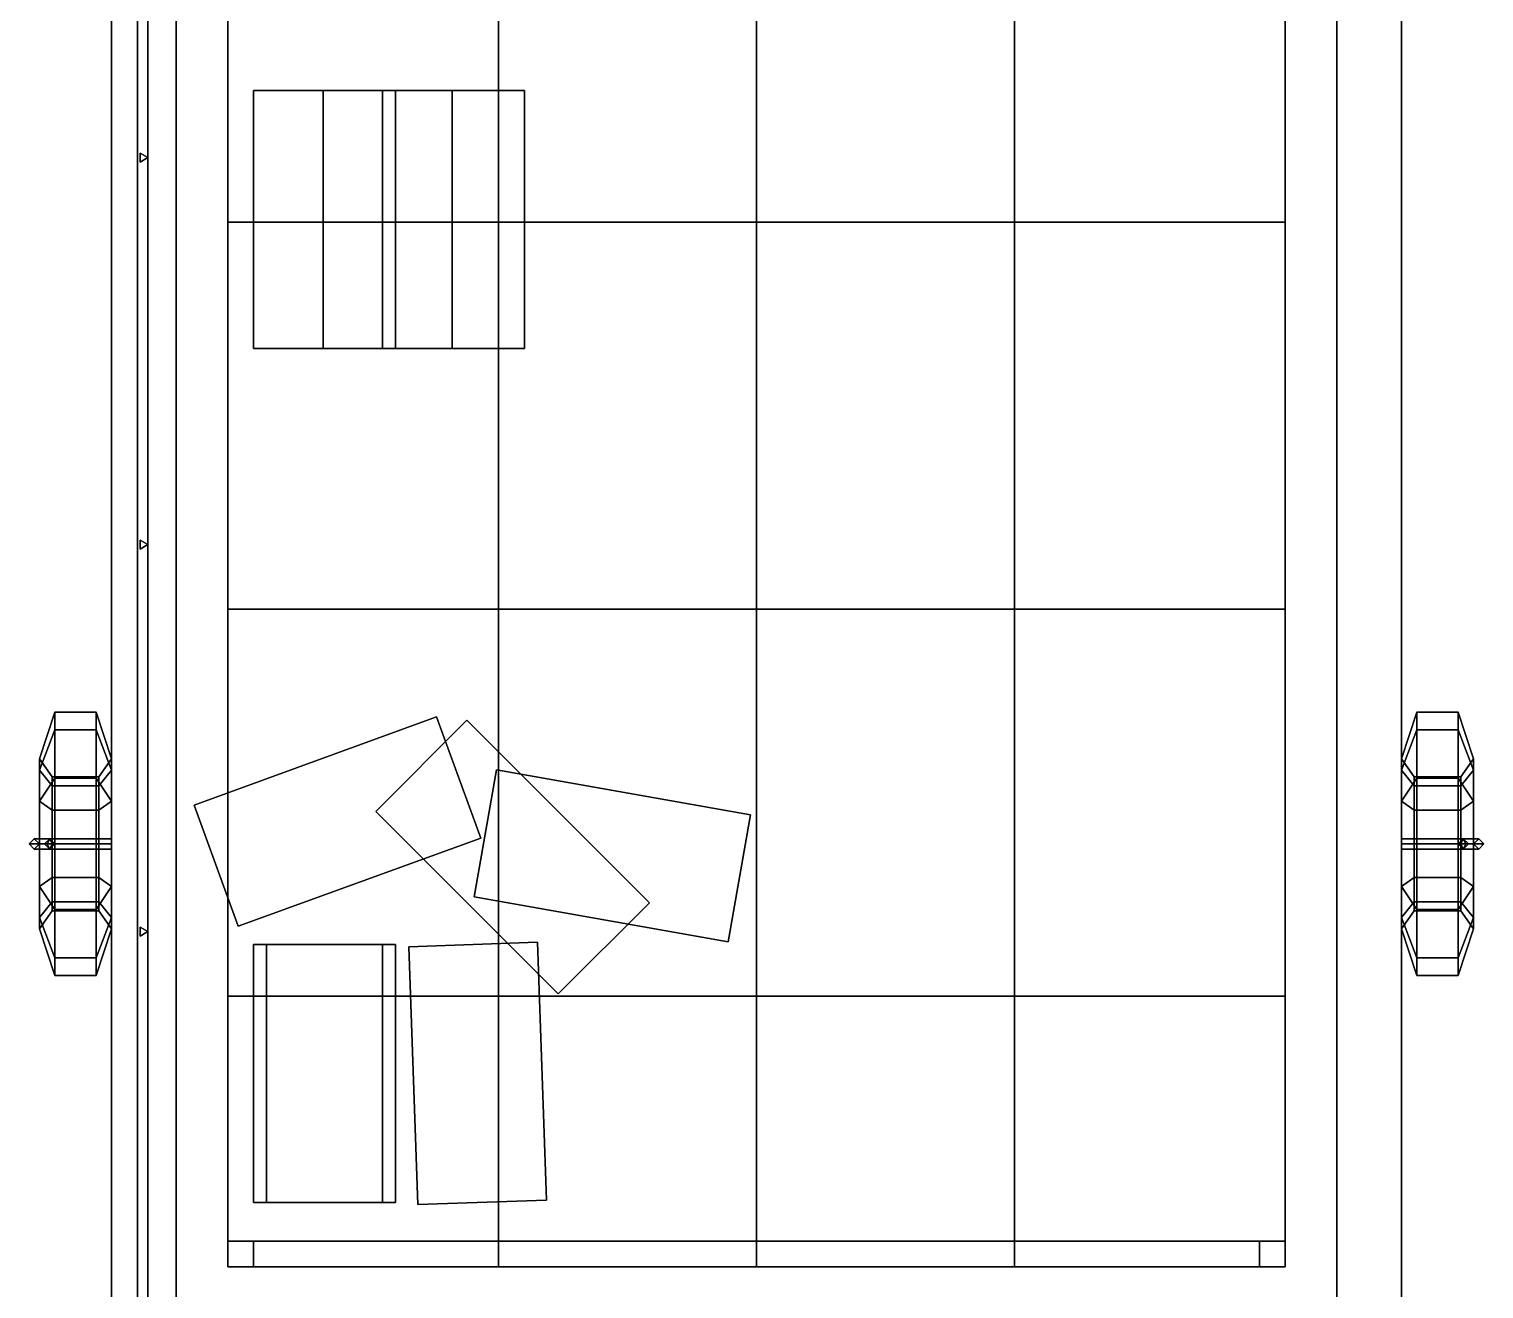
# Model space of a CAD drawing. Header units: millimetres. Extents: x -8.3 to 8.3, y -10.3 to 20.5.
# Drawn here: x -8.32 to -2.68, y -5.13 to -0.25 of the extents above; entities that cross this region are included whole.
import ezdxf

# ---------------------------------------------------------------- set-up
doc = ezdxf.new("R2010")
doc.units = ezdxf.units.MM
doc.layers.add('barge2', color=7, linetype='Continuous')
doc.layers.add('wheels', color=2, linetype='Continuous')

msp = doc.modelspace()

# ---------------------------------------------------------------- linework, layer by layer
at = {"layer": 'barge2'}
for points in [[(-8, 9.75), (-8, -10), (-8, -10, 1), (-8, 10, 1)], [(-8, 10, 1), (-8, -10, 1), (-3, -10, 1), (-3, 10, 1)], [(-3, -10, 1), (-3, -10), (-3, 9.75), (-3, 10, 1)], [(-7.9, 9.77, 2), (-7.9, -9.77, 2), (-7.86, -9.73, 2), (-7.86, 9.73, 2)], [(-7.86, 9.73, 2), (-7.86, -9.73, 2), (-7.9, -9.77, 2), (-7.9, 9.77, 2)], [(-7.75, 9, -1), (-7.75, -9.5, -1), (-8, -10), (-8, 9.75)], [(-3, -10), (-3.25, -9.5, -1), (-3.25, 9, -1), (-3, 9.75)], [(-3.25, 9, -1), (-3.25, -9.5, -1), (-7.75, -9.5, -1), (-7.75, 9, -1)], [(-6.5, -0.05, 3.18), (-6.5, -1, 3.08), (-7.55, -1, 3.15), (-7.55, -0.05, 3.25)], [(-7.55, -0.05, 3.25), (-7.55, -1, 3.15), (-6.5, -1, 3.08), (-6.5, -0.05, 3.18)], [(-5.5, -0.05, 3.15), (-5.5, -1, 3.05), (-6.5, -1, 3.08), (-6.5, -0.05, 3.18)], [(-6.5, -0.05, 3.18), (-6.5, -1, 3.08), (-5.5, -1, 3.05), (-5.5, -0.05, 3.15)], [(-4.5, -0.05, 3.18), (-4.5, -1, 3.08), (-5.5, -1, 3.05), (-5.5, -0.05, 3.15)], [(-5.5, -0.05, 3.15), (-5.5, -1, 3.05), (-4.5, -1, 3.08), (-4.5, -0.05, 3.18)], [(-3.45, -0.05, 3.25), (-3.45, -1, 3.15), (-4.5, -1, 3.08), (-4.5, -0.05, 3.18)], [(-4.5, -0.05, 3.18), (-4.5, -1, 3.08), (-3.45, -1, 3.15), (-3.45, -0.05, 3.25)], [(-7.45, -0.49, 1), (-7.45, -1.49, 1), (-7.45, -1.49, 1.25), (-7.45, -0.49, 1.25)], [(-6.95, -0.49, 1.25), (-6.95, -0.49, 1), (-7.45, -0.49, 1), (-7.45, -0.49, 1.25)], [(-7.45, -0.49, 1.25), (-7.45, -1.49, 1.25), (-6.95, -1.49, 1.25), (-6.95, -0.49, 1.25)], [(-6.68, -0.49, 1.5), (-6.68, -0.49, 1.25), (-7.18, -0.49, 1.25), (-7.18, -0.49, 1.5)], [(-6.68, -0.49, 1.25), (-6.68, -1.49, 1.25), (-7.18, -1.49, 1.25), (-7.18, -0.49, 1.25)], [(-7.18, -0.49, 1.5), (-7.18, -1.49, 1.5), (-6.68, -1.49, 1.5), (-6.68, -0.49, 1.5)], [(-7.18, -0.49, 1.25), (-7.18, -1.49, 1.25), (-7.18, -1.49, 1.5), (-7.18, -0.49, 1.5)], [(-6.95, -1.49, 1.25), (-6.95, -1.49, 1), (-6.95, -0.49, 1), (-6.95, -0.49, 1.25)], [(-6.9, -0.49, 1.25), (-6.9, -1.49, 1.25), (-6.4, -1.49, 1.25), (-6.4, -0.49, 1.25)], [(-6.4, -0.49, 1.25), (-6.4, -0.49, 1), (-6.9, -0.49, 1), (-6.9, -0.49, 1.25)], [(-6.9, -0.49, 1), (-6.9, -1.49, 1), (-6.9, -1.49, 1.25), (-6.9, -0.49, 1.25)], [(-6.68, -1.49, 1.5), (-6.68, -1.49, 1.25), (-6.68, -0.49, 1.25), (-6.68, -0.49, 1.5)], [(-6.4, -1.49, 1.25), (-6.4, -1.49, 1), (-6.4, -0.49, 1), (-6.4, -0.49, 1.25)], [(-7.89, -0.7327, 1), (-7.89, -0.7673, 1), (-7.89, -0.7673, 2), (-7.89, -0.7327, 2)], [(-7.86, -0.75, 1), (-7.89, -0.7327, 1), (-7.89, -0.7327, 2), (-7.86, -0.75, 2)], [(-7.89, -0.7673, 1), (-7.86, -0.75, 1), (-7.86, -0.75, 2), (-7.89, -0.7673, 2)], [(-7.55, -1, 3.15), (-7.55, -2.5, 3.07), (-6.5, -2.5, 3), (-6.5, -1, 3.08)], [(-6.5, -1, 3.08), (-6.5, -2.5, 3), (-7.55, -2.5, 3.07), (-7.55, -1, 3.15)], [(-6.5, -1, 3.08), (-6.5, -2.5, 3), (-5.5, -2.5, 2.97), (-5.5, -1, 3.05)], [(-5.5, -1, 3.05), (-5.5, -2.5, 2.97), (-6.5, -2.5, 3), (-6.5, -1, 3.08)], [(-5.5, -1, 3.05), (-5.5, -2.5, 2.97), (-4.5, -2.5, 3), (-4.5, -1, 3.08)], [(-4.5, -1, 3.08), (-4.5, -2.5, 3), (-5.5, -2.5, 2.97), (-5.5, -1, 3.05)], [(-4.5, -1, 3.08), (-4.5, -2.5, 3), (-3.45, -2.5, 3.07), (-3.45, -1, 3.15)], [(-3.45, -1, 3.15), (-3.45, -2.5, 3.07), (-4.5, -2.5, 3), (-4.5, -1, 3.08)], [(-7.45, -1.49, 1.25), (-7.45, -1.49, 1), (-6.95, -1.49, 1), (-6.95, -1.49, 1.25)], [(-7.18, -1.49, 1.5), (-7.18, -1.49, 1.25), (-6.68, -1.49, 1.25), (-6.68, -1.49, 1.5)], [(-6.9, -1.49, 1.25), (-6.9, -1.49, 1), (-6.4, -1.49, 1), (-6.4, -1.49, 1.25)], [(-7.86, -2.25, 1), (-7.89, -2.2327, 1), (-7.89, -2.2327, 2), (-7.86, -2.25, 2)], [(-7.89, -2.2327, 1), (-7.89, -2.2673, 1), (-7.89, -2.2673, 2), (-7.89, -2.2327, 2)], [(-7.89, -2.2673, 1), (-7.86, -2.25, 1), (-7.86, -2.25, 2), (-7.89, -2.2673, 2)], [(-6.5, -4, 3.08), (-6.5, -2.5, 3), (-7.55, -2.5, 3.07), (-7.55, -4, 3.15)], [(-7.55, -4, 3.15), (-7.55, -2.5, 3.07), (-6.5, -2.5, 3), (-6.5, -4, 3.08)], [(-6.5, -4, 3.08), (-6.5, -2.5, 3), (-5.5, -2.5, 2.97), (-5.5, -4, 3.05)], [(-5.5, -4, 3.05), (-5.5, -2.5, 2.97), (-6.5, -2.5, 3), (-6.5, -4, 3.08)], [(-5.5, -4, 3.05), (-5.5, -2.5, 2.97), (-4.5, -2.5, 3), (-4.5, -4, 3.08)], [(-4.5, -4, 3.08), (-4.5, -2.5, 3), (-5.5, -2.5, 2.97), (-5.5, -4, 3.05)], [(-3.45, -4, 3.15), (-3.45, -2.5, 3.07), (-4.5, -2.5, 3), (-4.5, -4, 3.08)], [(-4.5, -4, 3.08), (-4.5, -2.5, 3), (-3.45, -2.5, 3.07), (-3.45, -4, 3.15)], [(-6.7403, -2.9178, 1.5), (-7.68, -3.2598, 1.5), (-7.509, -3.7297, 1.5), (-6.5693, -3.3877, 1.5)], [(-6.7403, -2.9178, 1), (-7.68, -3.2598, 1), (-7.68, -3.2598, 1.5), (-6.7403, -2.9178, 1.5)], [(-6.6224, -2.9309, 1.75), (-6.6224, -2.9309, 1.5), (-6.976, -3.2844, 1.5), (-6.976, -3.2844, 1.75)], [(-6.6224, -2.9309, 1.5), (-5.9153, -3.638, 1.5), (-6.2689, -3.9915, 1.5), (-6.976, -3.2844, 1.5)], [(-6.976, -3.2844, 1.75), (-6.2689, -3.9915, 1.75), (-5.9153, -3.638, 1.75), (-6.6224, -2.9309, 1.75)], [(-6.5693, -3.3877, 1.5), (-6.5693, -3.3877, 1), (-6.7403, -2.9178, 1), (-6.7403, -2.9178, 1.5)], [(-5.9153, -3.638, 1.75), (-5.9153, -3.638, 1.5), (-6.6224, -2.9309, 1.5), (-6.6224, -2.9309, 1.75)], [(-5.5228, -3.2969, 1.5), (-6.5076, -3.1233, 1.5), (-6.5944, -3.6157, 1.5), (-5.6096, -3.7893, 1.5)], [(-6.5076, -3.1233, 1.5), (-6.5076, -3.1233, 1), (-6.5944, -3.6157, 1), (-6.5944, -3.6157, 1.5)], [(-5.5228, -3.2969, 1), (-6.5076, -3.1233, 1), (-6.5076, -3.1233, 1.5), (-5.5228, -3.2969, 1.5)], [(-7.68, -3.2598, 1.5), (-7.68, -3.2598, 1), (-7.509, -3.7297, 1), (-7.509, -3.7297, 1.5)], [(-6.976, -3.2844, 1.5), (-6.2689, -3.9915, 1.5), (-6.2689, -3.9915, 1.75), (-6.976, -3.2844, 1.75)], [(-5.6096, -3.7893, 1.5), (-5.6096, -3.7893, 1), (-5.5228, -3.2969, 1), (-5.5228, -3.2969, 1.5)], [(-7.509, -3.7297, 1.5), (-7.509, -3.7297, 1), (-6.5693, -3.3877, 1), (-6.5693, -3.3877, 1.5)], [(-6.5944, -3.6157, 1.5), (-6.5944, -3.6157, 1), (-5.6096, -3.7893, 1), (-5.6096, -3.7893, 1.5)], [(-6.2689, -3.9915, 1.75), (-6.2689, -3.9915, 1.5), (-5.9153, -3.638, 1.5), (-5.9153, -3.638, 1.75)], [(-7.89, -3.7327, 1), (-7.89, -3.7673, 1), (-7.89, -3.7673, 2), (-7.89, -3.7327, 2)], [(-7.86, -3.75, 1), (-7.89, -3.7327, 1), (-7.89, -3.7327, 2), (-7.86, -3.75, 2)], [(-7.89, -3.7673, 1), (-7.86, -3.75, 1), (-7.86, -3.75, 2), (-7.89, -3.7673, 2)], [(-6.95, -3.8, 1.5), (-6.95, -4.8, 1.5), (-7.45, -4.8, 1.5), (-7.45, -3.8, 1.5)], [(-7.45, -3.8, 1.75), (-7.45, -4.8, 1.75), (-6.95, -4.8, 1.75), (-6.95, -3.8, 1.75)], [(-6.95, -3.8, 1.75), (-6.95, -3.8, 1.5), (-7.45, -3.8, 1.5), (-7.45, -3.8, 1.75)], [(-7.45, -3.8, 1.5), (-7.45, -4.8, 1.5), (-7.45, -4.8, 1.75), (-7.45, -3.8, 1.75)], [(-7.4, -3.8, 1), (-7.4, -4.8, 1), (-7.4, -4.8, 1.5), (-7.4, -3.8, 1.5)], [(-7.4, -3.8, 1.5), (-7.4, -4.8, 1.5), (-6.9, -4.8, 1.5), (-6.9, -3.8, 1.5)], [(-6.9, -3.8, 1.5), (-6.9, -3.8, 1), (-7.4, -3.8, 1), (-7.4, -3.8, 1.5)], [(-6.95, -4.8, 1.75), (-6.95, -4.8, 1.5), (-6.95, -3.8, 1.5), (-6.95, -3.8, 1.75)], [(-6.9, -4.8, 1.5), (-6.9, -4.8, 1), (-6.9, -3.8, 1), (-6.9, -3.8, 1.5)], [(-6.8483, -3.809, 1.5), (-6.8134, -4.8084, 1.5), (-6.3137, -4.791, 1.5), (-6.3486, -3.7916, 1.5)], [(-6.3486, -3.7916, 1.5), (-6.3486, -3.7916, 1), (-6.8483, -3.809, 1), (-6.8483, -3.809, 1.5)], [(-6.8483, -3.809, 1), (-6.8134, -4.8084, 1), (-6.8134, -4.8084, 1.5), (-6.8483, -3.809, 1.5)], [(-6.3137, -4.791, 1.5), (-6.3137, -4.791, 1), (-6.3486, -3.7916, 1), (-6.3486, -3.7916, 1.5)], [(-7.55, -4.95, 3.25), (-7.55, -4, 3.15), (-6.5, -4, 3.08), (-6.5, -4.95, 3.18)], [(-6.5, -4.95, 3.18), (-6.5, -4, 3.08), (-7.55, -4, 3.15), (-7.55, -4.95, 3.25)], [(-5.5, -4.95, 3.15), (-5.5, -4, 3.05), (-6.5, -4, 3.08), (-6.5, -4.95, 3.18)], [(-6.5, -4.95, 3.18), (-6.5, -4, 3.08), (-5.5, -4, 3.05), (-5.5, -4.95, 3.15)], [(-4.5, -4.95, 3.18), (-4.5, -4, 3.08), (-5.5, -4, 3.05), (-5.5, -4.95, 3.15)], [(-5.5, -4.95, 3.15), (-5.5, -4, 3.05), (-4.5, -4, 3.08), (-4.5, -4.95, 3.18)], [(-4.5, -4.95, 3.18), (-4.5, -4, 3.08), (-3.45, -4, 3.15), (-3.45, -4.95, 3.25)], [(-3.45, -4.95, 3.25), (-3.45, -4, 3.15), (-4.5, -4, 3.08), (-4.5, -4.95, 3.18)], [(-6.8134, -4.8084, 1.5), (-6.8134, -4.8084, 1), (-6.3137, -4.791, 1), (-6.3137, -4.791, 1.5)], [(-7.45, -4.8, 1.75), (-7.45, -4.8, 1.5), (-6.95, -4.8, 1.5), (-6.95, -4.8, 1.75)], [(-7.4, -4.8, 1.5), (-7.4, -4.8, 1), (-6.9, -4.8, 1), (-6.9, -4.8, 1.5)], [(-7.55, -4.95, 1), (-7.55, -5.05, 1), (-7.55, -5.05, 3.25), (-7.55, -4.95, 3.25)], [(-7.45, -4.95, 3.25), (-7.45, -4.95, 1), (-7.55, -4.95, 1), (-7.55, -4.95, 3.25)], [(-7.45, -5.05, 3.25), (-7.45, -4.95, 3.25), (-7.55, -4.95, 3.25), (-7.55, -5.05, 3.25)], [(-7.45, -5.05, 3.25), (-7.45, -5.05, 1), (-7.45, -4.95, 1), (-7.45, -4.95, 3.25)], [(-6.5, -4.95, 3.18), (-6.5, -5.05, 3.18), (-7.45, -5.05, 3.2433), (-7.45, -4.95, 3.2433)], [(-7.45, -4.95, 3.2433), (-7.45, -5.05, 3.2433), (-6.5, -5.05, 3.18), (-6.5, -4.95, 3.18)], [(-6.5, -4.95, 3.18), (-6.5, -5.05, 3.18), (-5.5, -5.05, 3.15), (-5.5, -4.95, 3.15)], [(-5.5, -4.95, 3.15), (-5.5, -5.05, 3.15), (-6.5, -5.05, 3.18), (-6.5, -4.95, 3.18)], [(-5.5, -4.95, 3.15), (-5.5, -5.05, 3.15), (-4.5, -5.05, 3.18), (-4.5, -4.95, 3.18)], [(-4.5, -4.95, 3.18), (-4.5, -5.05, 3.18), (-5.5, -5.05, 3.15), (-5.5, -4.95, 3.15)], [(-3.55, -4.95, 3.2433), (-3.55, -5.05, 3.2433), (-4.5, -5.05, 3.18), (-4.5, -4.95, 3.18)], [(-4.5, -4.95, 3.18), (-4.5, -5.05, 3.18), (-3.55, -5.05, 3.2433), (-3.55, -4.95, 3.2433)], [(-3.55, -4.95, 1), (-3.55, -5.05, 1), (-3.55, -5.05, 3.25), (-3.55, -4.95, 3.25)], [(-3.45, -4.95, 3.25), (-3.45, -4.95, 1), (-3.55, -4.95, 1), (-3.55, -4.95, 3.25)], [(-3.45, -5.05, 3.25), (-3.45, -4.95, 3.25), (-3.55, -4.95, 3.25), (-3.55, -5.05, 3.25)], [(-3.45, -5.05, 3.25), (-3.45, -5.05, 1), (-3.45, -4.95, 1), (-3.45, -4.95, 3.25)], [(-7.55, -5.05, 3.25), (-7.55, -5.05, 1), (-7.45, -5.05, 1), (-7.45, -5.05, 3.25)], [(-3.55, -5.05, 3.25), (-3.55, -5.05, 1), (-3.45, -5.05, 1), (-3.45, -5.05, 3.25)]]:
    msp.add_3dface(points, dxfattribs=at)
at = {"layer": 'wheels'}
for points in [[(-8.22, -2.9683, 0.585), (-8.22, -2.9, 0.33), (-8.28, -3.08, 0.33), (-8.28, -3.1242, 0.495)], [(-8.22, -2.9, 0.33), (-8.22, -2.9683, 0.075), (-8.28, -3.1242, 0.165), (-8.28, -3.08, 0.33)], [(-8.22, -2.9, 0.33), (-8.22, -2.9683, 0.585), (-8.06, -2.9683, 0.585), (-8.06, -2.9, 0.33)], [(-8.22, -2.9683, 0.075), (-8.22, -2.9, 0.33), (-8.06, -2.9, 0.33), (-8.06, -2.9683, 0.075)], [(-8.06, -2.9, 0.33), (-8.06, -2.9683, 0.585), (-8, -3.1242, 0.495), (-8, -3.08, 0.33)], [(-8.06, -2.9683, 0.075), (-8.06, -2.9, 0.33), (-8, -3.08, 0.33), (-8, -3.1242, 0.165)], [(-2.94, -2.9683, 0.585), (-2.94, -2.9, 0.33), (-3, -3.08, 0.33), (-3, -3.1242, 0.495)], [(-2.94, -2.9, 0.33), (-2.94, -2.9683, 0.075), (-3, -3.1242, 0.165), (-3, -3.08, 0.33)], [(-2.78, -2.9683, 0.585), (-2.78, -2.9, 0.33), (-2.94, -2.9, 0.33), (-2.94, -2.9683, 0.585)], [(-2.78, -2.9, 0.33), (-2.78, -2.9683, 0.075), (-2.94, -2.9683, 0.075), (-2.94, -2.9, 0.33)], [(-2.78, -2.9, 0.33), (-2.78, -2.9683, 0.585), (-2.72, -3.1242, 0.495), (-2.72, -3.08, 0.33)], [(-2.78, -2.9683, 0.075), (-2.78, -2.9, 0.33), (-2.72, -3.08, 0.33), (-2.72, -3.1242, 0.165)], [(-8.22, -2.9683, 0.075), (-8.22, -3.155, -0.1117), (-8.28, -3.245, 0.0442), (-8.28, -3.1242, 0.165)], [(-8.22, -3.155, 0.7717), (-8.22, -2.9683, 0.585), (-8.28, -3.1242, 0.495), (-8.28, -3.245, 0.6158)], [(-8.22, -3.155, -0.1117), (-8.22, -2.9683, 0.075), (-8.06, -2.9683, 0.075), (-8.06, -3.155, -0.1117)], [(-8.22, -2.9683, 0.585), (-8.22, -3.155, 0.7717), (-8.06, -3.155, 0.7717), (-8.06, -2.9683, 0.585)], [(-8.06, -3.155, -0.1117), (-8.06, -2.9683, 0.075), (-8, -3.1242, 0.165), (-8, -3.245, 0.0442)], [(-8.06, -2.9683, 0.585), (-8.06, -3.155, 0.7717), (-8, -3.245, 0.6158), (-8, -3.1242, 0.495)], [(-2.94, -2.9683, 0.075), (-2.94, -3.155, -0.1117), (-3, -3.245, 0.0442), (-3, -3.1242, 0.165)], [(-2.94, -3.155, 0.7717), (-2.94, -2.9683, 0.585), (-3, -3.1242, 0.495), (-3, -3.245, 0.6158)], [(-2.78, -2.9683, 0.075), (-2.78, -3.155, -0.1117), (-2.94, -3.155, -0.1117), (-2.94, -2.9683, 0.075)], [(-2.78, -3.155, 0.7717), (-2.78, -2.9683, 0.585), (-2.94, -2.9683, 0.585), (-2.94, -3.155, 0.7717)], [(-2.78, -3.155, -0.1117), (-2.78, -2.9683, 0.075), (-2.72, -3.1242, 0.165), (-2.72, -3.245, 0.0442)], [(-2.78, -2.9683, 0.585), (-2.78, -3.155, 0.7717), (-2.72, -3.245, 0.6158), (-2.72, -3.1242, 0.495)], [(-8.28, -3.1242, 0.495), (-8.28, -3.08, 0.33), (-8.23, -3.15, 0.33), (-8.23, -3.1848, 0.46)], [(-8.28, -3.08, 0.33), (-8.28, -3.1242, 0.165), (-8.23, -3.1848, 0.2), (-8.23, -3.15, 0.33)], [(-8, -3.08, 0.33), (-8, -3.1242, 0.495), (-8.05, -3.1848, 0.46), (-8.05, -3.15, 0.33)], [(-8, -3.1242, 0.165), (-8, -3.08, 0.33), (-8.05, -3.15, 0.33), (-8.05, -3.1848, 0.2)], [(-3, -3.1242, 0.495), (-3, -3.08, 0.33), (-2.95, -3.15, 0.33), (-2.95, -3.1848, 0.46)], [(-3, -3.08, 0.33), (-3, -3.1242, 0.165), (-2.95, -3.1848, 0.2), (-2.95, -3.15, 0.33)], [(-2.72, -3.08, 0.33), (-2.72, -3.1242, 0.495), (-2.77, -3.1848, 0.46), (-2.77, -3.15, 0.33)], [(-2.72, -3.1242, 0.165), (-2.72, -3.08, 0.33), (-2.77, -3.15, 0.33), (-2.77, -3.1848, 0.2)], [(-8.28, -3.1242, 0.165), (-8.28, -3.245, 0.0442), (-8.23, -3.28, 0.1048), (-8.23, -3.1848, 0.2)], [(-8.28, -3.245, 0.6158), (-8.28, -3.1242, 0.495), (-8.23, -3.1848, 0.46), (-8.23, -3.28, 0.5552)], [(-8.22, -3.155, -0.1117), (-8.22, -3.41, -0.18), (-8.28, -3.41), (-8.28, -3.245, 0.0442)], [(-8.22, -3.41, 0.84), (-8.22, -3.155, 0.7717), (-8.28, -3.245, 0.6158), (-8.28, -3.41, 0.66)], [(-8.23, -3.1848, 0.46), (-8.23, -3.15, 0.33), (-8.05, -3.15, 0.33), (-8.05, -3.1848, 0.46)], [(-8.23, -3.15, 0.33), (-8.23, -3.1848, 0.2), (-8.05, -3.1848, 0.2), (-8.05, -3.15, 0.33)], [(-8.22, -3.41, -0.18), (-8.22, -3.155, -0.1117), (-8.06, -3.155, -0.1117), (-8.06, -3.41, -0.18)], [(-8.22, -3.155, 0.7717), (-8.22, -3.41, 0.84), (-8.06, -3.41, 0.84), (-8.06, -3.155, 0.7717)], [(-8.06, -3.41, -0.18), (-8.06, -3.155, -0.1117), (-8, -3.245, 0.0442), (-8, -3.41)], [(-8.06, -3.155, 0.7717), (-8.06, -3.41, 0.84), (-8, -3.41, 0.66), (-8, -3.245, 0.6158)], [(-8, -3.245, 0.0442), (-8, -3.1242, 0.165), (-8.05, -3.1848, 0.2), (-8.05, -3.28, 0.1048)], [(-8, -3.1242, 0.495), (-8, -3.245, 0.6158), (-8.05, -3.28, 0.5552), (-8.05, -3.1848, 0.46)], [(-3, -3.1242, 0.165), (-3, -3.245, 0.0442), (-2.95, -3.28, 0.1048), (-2.95, -3.1848, 0.2)], [(-3, -3.245, 0.6158), (-3, -3.1242, 0.495), (-2.95, -3.1848, 0.46), (-2.95, -3.28, 0.5552)], [(-2.94, -3.155, -0.1117), (-2.94, -3.41, -0.18), (-3, -3.41), (-3, -3.245, 0.0442)], [(-2.94, -3.41, 0.84), (-2.94, -3.155, 0.7717), (-3, -3.245, 0.6158), (-3, -3.41, 0.66)], [(-2.77, -3.15, 0.33), (-2.77, -3.1848, 0.46), (-2.95, -3.1848, 0.46), (-2.95, -3.15, 0.33)], [(-2.77, -3.1848, 0.2), (-2.77, -3.15, 0.33), (-2.95, -3.15, 0.33), (-2.95, -3.1848, 0.2)], [(-2.78, -3.155, -0.1117), (-2.78, -3.41, -0.18), (-2.94, -3.41, -0.18), (-2.94, -3.155, -0.1117)], [(-2.78, -3.41, 0.84), (-2.78, -3.155, 0.7717), (-2.94, -3.155, 0.7717), (-2.94, -3.41, 0.84)], [(-2.78, -3.41, -0.18), (-2.78, -3.155, -0.1117), (-2.72, -3.245, 0.0442), (-2.72, -3.41)], [(-2.78, -3.155, 0.7717), (-2.78, -3.41, 0.84), (-2.72, -3.41, 0.66), (-2.72, -3.245, 0.6158)], [(-2.72, -3.245, 0.0442), (-2.72, -3.1242, 0.165), (-2.77, -3.1848, 0.2), (-2.77, -3.28, 0.1048)], [(-2.72, -3.1242, 0.495), (-2.72, -3.245, 0.6158), (-2.77, -3.28, 0.5552), (-2.77, -3.1848, 0.46)], [(-8.23, -3.1848, 0.2), (-8.23, -3.28, 0.1048), (-8.05, -3.28, 0.1048), (-8.05, -3.1848, 0.2)], [(-8.23, -3.28, 0.5552), (-8.23, -3.1848, 0.46), (-8.05, -3.1848, 0.46), (-8.05, -3.28, 0.5552)], [(-2.77, -3.28, 0.1048), (-2.77, -3.1848, 0.2), (-2.95, -3.1848, 0.2), (-2.95, -3.28, 0.1048)], [(-2.77, -3.1848, 0.46), (-2.77, -3.28, 0.5552), (-2.95, -3.28, 0.5552), (-2.95, -3.1848, 0.46)], [(-8.28, -3.245, 0.0442), (-8.28, -3.41), (-8.23, -3.41, 0.07), (-8.23, -3.28, 0.1048)], [(-8.28, -3.41, 0.66), (-8.28, -3.245, 0.6158), (-8.23, -3.28, 0.5552), (-8.23, -3.41, 0.59)], [(-8, -3.41), (-8, -3.245, 0.0442), (-8.05, -3.28, 0.1048), (-8.05, -3.41, 0.07)], [(-8, -3.245, 0.6158), (-8, -3.41, 0.66), (-8.05, -3.41, 0.59), (-8.05, -3.28, 0.5552)], [(-3, -3.245, 0.0442), (-3, -3.41), (-2.95, -3.41, 0.07), (-2.95, -3.28, 0.1048)], [(-3, -3.41, 0.66), (-3, -3.245, 0.6158), (-2.95, -3.28, 0.5552), (-2.95, -3.41, 0.59)], [(-2.72, -3.41), (-2.72, -3.245, 0.0442), (-2.77, -3.28, 0.1048), (-2.77, -3.41, 0.07)], [(-2.72, -3.245, 0.6158), (-2.72, -3.41, 0.66), (-2.77, -3.41, 0.59), (-2.77, -3.28, 0.5552)], [(-8.23, -3.28, 0.1048), (-8.23, -3.41, 0.07), (-8.05, -3.41, 0.07), (-8.05, -3.28, 0.1048)], [(-8.23, -3.41, 0.59), (-8.23, -3.28, 0.5552), (-8.05, -3.28, 0.5552), (-8.05, -3.41, 0.59)], [(-2.77, -3.41, 0.07), (-2.77, -3.28, 0.1048), (-2.95, -3.28, 0.1048), (-2.95, -3.41, 0.07)], [(-2.77, -3.28, 0.5552), (-2.77, -3.41, 0.59), (-2.95, -3.41, 0.59), (-2.95, -3.28, 0.5552)], [(-8.3, -3.39, 0.65), (-8.32, -3.41, 0.64), (-8.26, -3.41, 0.86), (-8.24, -3.39, 0.85)], [(-8.24, -3.39, 0.57), (-8.25, -3.41, 0.55), (-8.32, -3.41, 0.64), (-8.3, -3.39, 0.65)], [(-8.32, -3.41, 0.64), (-8.3, -3.43, 0.65), (-8.24, -3.43, 0.85), (-8.26, -3.41, 0.86)], [(-8.25, -3.41, 0.55), (-8.24, -3.43, 0.57), (-8.3, -3.43, 0.65), (-8.32, -3.41, 0.64)], [(-8.28, -3.41, 0.66), (-8.3, -3.39, 0.65), (-8.24, -3.39, 0.85), (-8.22, -3.41, 0.84)], [(-8.23, -3.41, 0.59), (-8.24, -3.39, 0.57), (-8.3, -3.39, 0.65), (-8.28, -3.41, 0.66)], [(-8.3, -3.43, 0.65), (-8.28, -3.41, 0.66), (-8.22, -3.41, 0.84), (-8.24, -3.43, 0.85)], [(-8.24, -3.43, 0.57), (-8.23, -3.41, 0.59), (-8.28, -3.41, 0.66), (-8.3, -3.43, 0.65)], [(-8.22, -3.41, -0.18), (-8.22, -3.665, -0.1117), (-8.28, -3.575, 0.0442), (-8.28, -3.41)], [(-8.28, -3.41), (-8.28, -3.575, 0.0442), (-8.23, -3.54, 0.1048), (-8.23, -3.41, 0.07)], [(-8.22, -3.665, 0.7717), (-8.22, -3.41, 0.84), (-8.28, -3.41, 0.66), (-8.28, -3.575, 0.6158)], [(-8.28, -3.575, 0.6158), (-8.28, -3.41, 0.66), (-8.23, -3.41, 0.59), (-8.23, -3.54, 0.5552)], [(-8.24, -3.39, 0.85), (-8.26, -3.41, 0.86), (-8, -3.41, 1), (-8, -3.39, 0.98)], [(-8.26, -3.41, 0.86), (-8.24, -3.43, 0.85), (-8, -3.43, 0.98), (-8, -3.41, 1)], [(-8.05, -3.39, 0.57), (-8.05, -3.41, 0.55), (-8.25, -3.41, 0.55), (-8.24, -3.39, 0.57)], [(-8.05, -3.41, 0.55), (-8.05, -3.43, 0.57), (-8.24, -3.43, 0.57), (-8.25, -3.41, 0.55)], [(-8.22, -3.41, 0.84), (-8.24, -3.39, 0.85), (-8, -3.39, 0.98), (-8, -3.41, 0.96)], [(-8.05, -3.41, 0.59), (-8.05, -3.39, 0.57), (-8.24, -3.39, 0.57), (-8.23, -3.41, 0.59)], [(-8.24, -3.43, 0.85), (-8.22, -3.41, 0.84), (-8, -3.41, 0.96), (-8, -3.43, 0.98)], [(-8.05, -3.43, 0.57), (-8.05, -3.41, 0.59), (-8.23, -3.41, 0.59), (-8.24, -3.43, 0.57)], [(-8.23, -3.41, 0.07), (-8.23, -3.54, 0.1048), (-8.05, -3.54, 0.1048), (-8.05, -3.41, 0.07)], [(-8.23, -3.54, 0.5552), (-8.23, -3.41, 0.59), (-8.05, -3.41, 0.59), (-8.05, -3.54, 0.5552)], [(-8.22, -3.665, -0.1117), (-8.22, -3.41, -0.18), (-8.06, -3.41, -0.18), (-8.06, -3.665, -0.1117)], [(-8.22, -3.41, 0.84), (-8.22, -3.665, 0.7717), (-8.06, -3.665, 0.7717), (-8.06, -3.41, 0.84)], [(-8.06, -3.665, -0.1117), (-8.06, -3.41, -0.18), (-8, -3.41), (-8, -3.575, 0.0442)], [(-8.06, -3.41, 0.84), (-8.06, -3.665, 0.7717), (-8, -3.575, 0.6158), (-8, -3.41, 0.66)], [(-8, -3.575, 0.0442), (-8, -3.41), (-8.05, -3.41, 0.07), (-8.05, -3.54, 0.1048)], [(-8, -3.41, 0.66), (-8, -3.575, 0.6158), (-8.05, -3.54, 0.5552), (-8.05, -3.41, 0.59)], [(-2.74, -3.41, 0.86), (-2.76, -3.39, 0.85), (-3, -3.39, 0.98), (-3, -3.41, 1)], [(-2.76, -3.39, 0.85), (-2.78, -3.41, 0.84), (-3, -3.41, 0.96), (-3, -3.39, 0.98)], [(-2.94, -3.41, -0.18), (-2.94, -3.665, -0.1117), (-3, -3.575, 0.0442), (-3, -3.41)], [(-3, -3.41), (-3, -3.575, 0.0442), (-2.95, -3.54, 0.1048), (-2.95, -3.41, 0.07)], [(-2.78, -3.41, 0.84), (-2.76, -3.43, 0.85), (-3, -3.43, 0.98), (-3, -3.41, 0.96)], [(-2.76, -3.43, 0.85), (-2.74, -3.41, 0.86), (-3, -3.41, 1), (-3, -3.43, 0.98)], [(-2.94, -3.665, 0.7717), (-2.94, -3.41, 0.84), (-3, -3.41, 0.66), (-3, -3.575, 0.6158)], [(-3, -3.575, 0.6158), (-3, -3.41, 0.66), (-2.95, -3.41, 0.59), (-2.95, -3.54, 0.5552)], [(-2.95, -3.41, 0.55), (-2.95, -3.39, 0.57), (-2.76, -3.39, 0.57), (-2.75, -3.41, 0.55)], [(-2.95, -3.39, 0.57), (-2.95, -3.41, 0.59), (-2.77, -3.41, 0.59), (-2.76, -3.39, 0.57)], [(-2.77, -3.54, 0.1048), (-2.77, -3.41, 0.07), (-2.95, -3.41, 0.07), (-2.95, -3.54, 0.1048)], [(-2.77, -3.41, 0.59), (-2.77, -3.54, 0.5552), (-2.95, -3.54, 0.5552), (-2.95, -3.41, 0.59)], [(-2.95, -3.41, 0.59), (-2.95, -3.43, 0.57), (-2.76, -3.43, 0.57), (-2.77, -3.41, 0.59)], [(-2.95, -3.43, 0.57), (-2.95, -3.41, 0.55), (-2.75, -3.41, 0.55), (-2.76, -3.43, 0.57)], [(-2.78, -3.41, -0.18), (-2.78, -3.665, -0.1117), (-2.94, -3.665, -0.1117), (-2.94, -3.41, -0.18)], [(-2.78, -3.665, 0.7717), (-2.78, -3.41, 0.84), (-2.94, -3.41, 0.84), (-2.94, -3.665, 0.7717)], [(-2.7, -3.39, 0.65), (-2.72, -3.41, 0.66), (-2.78, -3.41, 0.84), (-2.76, -3.39, 0.85)], [(-2.78, -3.665, -0.1117), (-2.78, -3.41, -0.18), (-2.72, -3.41), (-2.72, -3.575, 0.0442)], [(-2.78, -3.41, 0.84), (-2.78, -3.665, 0.7717), (-2.72, -3.575, 0.6158), (-2.72, -3.41, 0.66)], [(-2.72, -3.41, 0.66), (-2.7, -3.43, 0.65), (-2.76, -3.43, 0.85), (-2.78, -3.41, 0.84)], [(-2.76, -3.39, 0.57), (-2.77, -3.41, 0.59), (-2.72, -3.41, 0.66), (-2.7, -3.39, 0.65)], [(-2.72, -3.575, 0.0442), (-2.72, -3.41), (-2.77, -3.41, 0.07), (-2.77, -3.54, 0.1048)], [(-2.72, -3.41, 0.66), (-2.72, -3.575, 0.6158), (-2.77, -3.54, 0.5552), (-2.77, -3.41, 0.59)], [(-2.77, -3.41, 0.59), (-2.76, -3.43, 0.57), (-2.7, -3.43, 0.65), (-2.72, -3.41, 0.66)], [(-2.68, -3.41, 0.64), (-2.7, -3.39, 0.65), (-2.76, -3.39, 0.85), (-2.74, -3.41, 0.86)], [(-2.75, -3.41, 0.55), (-2.76, -3.39, 0.57), (-2.7, -3.39, 0.65), (-2.68, -3.41, 0.64)], [(-2.7, -3.43, 0.65), (-2.68, -3.41, 0.64), (-2.74, -3.41, 0.86), (-2.76, -3.43, 0.85)], [(-2.76, -3.43, 0.57), (-2.75, -3.41, 0.55), (-2.68, -3.41, 0.64), (-2.7, -3.43, 0.65)], [(-8.28, -3.575, 0.0442), (-8.28, -3.6958, 0.165), (-8.23, -3.6352, 0.2), (-8.23, -3.54, 0.1048)], [(-8.28, -3.6958, 0.495), (-8.28, -3.575, 0.6158), (-8.23, -3.54, 0.5552), (-8.23, -3.6352, 0.46)], [(-8.23, -3.54, 0.1048), (-8.23, -3.6352, 0.2), (-8.05, -3.6352, 0.2), (-8.05, -3.54, 0.1048)], [(-8.23, -3.6352, 0.46), (-8.23, -3.54, 0.5552), (-8.05, -3.54, 0.5552), (-8.05, -3.6352, 0.46)], [(-8, -3.6958, 0.165), (-8, -3.575, 0.0442), (-8.05, -3.54, 0.1048), (-8.05, -3.6352, 0.2)], [(-8, -3.575, 0.6158), (-8, -3.6958, 0.495), (-8.05, -3.6352, 0.46), (-8.05, -3.54, 0.5552)], [(-3, -3.575, 0.0442), (-3, -3.6958, 0.165), (-2.95, -3.6352, 0.2), (-2.95, -3.54, 0.1048)], [(-3, -3.6958, 0.495), (-3, -3.575, 0.6158), (-2.95, -3.54, 0.5552), (-2.95, -3.6352, 0.46)], [(-2.77, -3.6352, 0.2), (-2.77, -3.54, 0.1048), (-2.95, -3.54, 0.1048), (-2.95, -3.6352, 0.2)], [(-2.77, -3.54, 0.5552), (-2.77, -3.6352, 0.46), (-2.95, -3.6352, 0.46), (-2.95, -3.54, 0.5552)], [(-2.72, -3.6958, 0.165), (-2.72, -3.575, 0.0442), (-2.77, -3.54, 0.1048), (-2.77, -3.6352, 0.2)], [(-2.72, -3.575, 0.6158), (-2.72, -3.6958, 0.495), (-2.77, -3.6352, 0.46), (-2.77, -3.54, 0.5552)], [(-8.22, -3.665, -0.1117), (-8.22, -3.8517, 0.075), (-8.28, -3.6958, 0.165), (-8.28, -3.575, 0.0442)], [(-8.22, -3.8517, 0.585), (-8.22, -3.665, 0.7717), (-8.28, -3.575, 0.6158), (-8.28, -3.6958, 0.495)], [(-8.06, -3.8517, 0.075), (-8.06, -3.665, -0.1117), (-8, -3.575, 0.0442), (-8, -3.6958, 0.165)], [(-8.06, -3.665, 0.7717), (-8.06, -3.8517, 0.585), (-8, -3.6958, 0.495), (-8, -3.575, 0.6158)], [(-2.94, -3.665, -0.1117), (-2.94, -3.8517, 0.075), (-3, -3.6958, 0.165), (-3, -3.575, 0.0442)], [(-2.94, -3.8517, 0.585), (-2.94, -3.665, 0.7717), (-3, -3.575, 0.6158), (-3, -3.6958, 0.495)], [(-2.78, -3.8517, 0.075), (-2.78, -3.665, -0.1117), (-2.72, -3.575, 0.0442), (-2.72, -3.6958, 0.165)], [(-2.78, -3.665, 0.7717), (-2.78, -3.8517, 0.585), (-2.72, -3.6958, 0.495), (-2.72, -3.575, 0.6158)], [(-8.28, -3.74, 0.33), (-8.28, -3.6958, 0.495), (-8.23, -3.6352, 0.46), (-8.23, -3.67, 0.33)], [(-8.28, -3.6958, 0.165), (-8.28, -3.74, 0.33), (-8.23, -3.67, 0.33), (-8.23, -3.6352, 0.2)], [(-8.23, -3.67, 0.33), (-8.23, -3.6352, 0.46), (-8.05, -3.6352, 0.46), (-8.05, -3.67, 0.33)], [(-8.23, -3.6352, 0.2), (-8.23, -3.67, 0.33), (-8.05, -3.67, 0.33), (-8.05, -3.6352, 0.2)], [(-8.22, -3.8517, 0.075), (-8.22, -3.665, -0.1117), (-8.06, -3.665, -0.1117), (-8.06, -3.8517, 0.075)], [(-8.22, -3.665, 0.7717), (-8.22, -3.8517, 0.585), (-8.06, -3.8517, 0.585), (-8.06, -3.665, 0.7717)], [(-8, -3.6958, 0.495), (-8, -3.74, 0.33), (-8.05, -3.67, 0.33), (-8.05, -3.6352, 0.46)], [(-8, -3.74, 0.33), (-8, -3.6958, 0.165), (-8.05, -3.6352, 0.2), (-8.05, -3.67, 0.33)], [(-3, -3.74, 0.33), (-3, -3.6958, 0.495), (-2.95, -3.6352, 0.46), (-2.95, -3.67, 0.33)], [(-3, -3.6958, 0.165), (-3, -3.74, 0.33), (-2.95, -3.67, 0.33), (-2.95, -3.6352, 0.2)], [(-2.77, -3.6352, 0.46), (-2.77, -3.67, 0.33), (-2.95, -3.67, 0.33), (-2.95, -3.6352, 0.46)], [(-2.77, -3.67, 0.33), (-2.77, -3.6352, 0.2), (-2.95, -3.6352, 0.2), (-2.95, -3.67, 0.33)], [(-2.78, -3.665, -0.1117), (-2.78, -3.8517, 0.075), (-2.94, -3.8517, 0.075), (-2.94, -3.665, -0.1117)], [(-2.78, -3.8517, 0.585), (-2.78, -3.665, 0.7717), (-2.94, -3.665, 0.7717), (-2.94, -3.8517, 0.585)], [(-2.72, -3.6958, 0.495), (-2.72, -3.74, 0.33), (-2.77, -3.67, 0.33), (-2.77, -3.6352, 0.46)], [(-2.72, -3.74, 0.33), (-2.72, -3.6958, 0.165), (-2.77, -3.6352, 0.2), (-2.77, -3.67, 0.33)], [(-8.22, -3.92, 0.33), (-8.22, -3.8517, 0.585), (-8.28, -3.6958, 0.495), (-8.28, -3.74, 0.33)], [(-8.22, -3.8517, 0.075), (-8.22, -3.92, 0.33), (-8.28, -3.74, 0.33), (-8.28, -3.6958, 0.165)], [(-8.06, -3.8517, 0.585), (-8.06, -3.92, 0.33), (-8, -3.74, 0.33), (-8, -3.6958, 0.495)], [(-8.06, -3.92, 0.33), (-8.06, -3.8517, 0.075), (-8, -3.6958, 0.165), (-8, -3.74, 0.33)], [(-2.94, -3.92, 0.33), (-2.94, -3.8517, 0.585), (-3, -3.6958, 0.495), (-3, -3.74, 0.33)], [(-2.94, -3.8517, 0.075), (-2.94, -3.92, 0.33), (-3, -3.74, 0.33), (-3, -3.6958, 0.165)], [(-2.78, -3.8517, 0.585), (-2.78, -3.92, 0.33), (-2.72, -3.74, 0.33), (-2.72, -3.6958, 0.495)], [(-2.78, -3.92, 0.33), (-2.78, -3.8517, 0.075), (-2.72, -3.6958, 0.165), (-2.72, -3.74, 0.33)], [(-8.22, -3.8517, 0.585), (-8.22, -3.92, 0.33), (-8.06, -3.92, 0.33), (-8.06, -3.8517, 0.585)], [(-8.22, -3.92, 0.33), (-8.22, -3.8517, 0.075), (-8.06, -3.8517, 0.075), (-8.06, -3.92, 0.33)], [(-2.78, -3.92, 0.33), (-2.78, -3.8517, 0.585), (-2.94, -3.8517, 0.585), (-2.94, -3.92, 0.33)], [(-2.78, -3.8517, 0.075), (-2.78, -3.92, 0.33), (-2.94, -3.92, 0.33), (-2.94, -3.8517, 0.075)]]:
    msp.add_3dface(points, dxfattribs=at)

doc.saveas('drawing.dxf')
